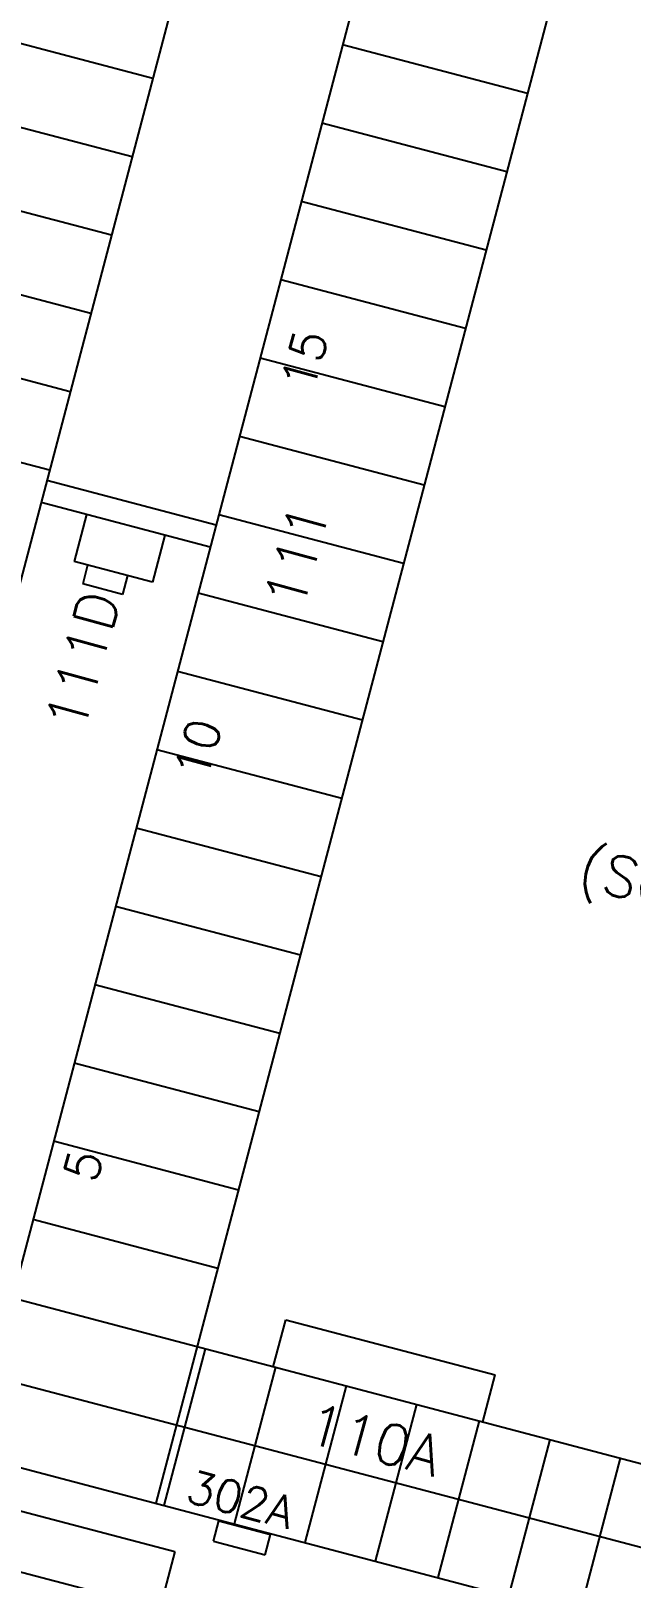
# Model space of a CAD drawing. Extents: x -16413 to 78405, y -232 to 83089.
# Drawn here: x 18594 to 20816, y 26590 to 32320 of the extents above; entities that cross this region are included whole.
import ezdxf
from ezdxf.enums import TextEntityAlignment as Align

# ---------------------------------------------------------------- set-up
doc = ezdxf.new("R2010")
doc.units = 0
doc.header["$LTSCALE"] = 350
doc.header["$MEASUREMENT"] = 0
doc.layers.add('BACKGROUND', color=7, linetype='CONTINUOUS')
doc.styles.add('SIMPLEX', font='SIMPLEX')

msp = doc.modelspace()

# ---------------------------------------------------------------- linework, layer by layer
at = {"layer": 'BACKGROUND'}
for p, q in [((20811.5, 38848.8), (17898, 27792.3)), ((21438.1, 38683.7), (18371.7, 27047)), ((22122.8, 38503.3), (19056.4, 26866.6)), ((19044.6, 32143.8), (18360, 32324.2)), ((20432.3, 32088.3), (19747.7, 32268.7)), ((18968.2, 31853.7), (18283.6, 32034.1)), ((20355.9, 31798.2), (19671.2, 31978.6)), ((18891.7, 31563.6), (18207.1, 31744)), ((20279.4, 31508.1), (19594.8, 31688.5)), ((18815.3, 31273.5), (18130.7, 31453.9)), ((20203, 31218), (19518.4, 31398.4)), ((18738.9, 30983.4), (18054.2, 31163.8)), ((20126.6, 30927.9), (19441.9, 31108.3)), ((18662.4, 30693.3), (17977.8, 30873.7)), ((20050.1, 30637.8), (19365.5, 30818.3)), ((19278.8, 30489.5), (18652.2, 30654.6)), ((19257.4, 30408.2), (18630.8, 30573.4)), ((18799.1, 30529), (18753.2, 30355)), ((19973.7, 30347.8), (19289, 30528.2)), ((19089.2, 30452.6), (19043.3, 30278.5)), ((19043.3, 30278.5), (18753.2, 30355)), ((18803.5, 30341.7), (18785.2, 30272.1)), ((18932.1, 30233.4), (18785.2, 30272.1)), ((18950.5, 30303), (18932.1, 30233.4)), ((19897.2, 30057.6), (19212.6, 30238)), ((19820.8, 29767.5), (19136.2, 29948)), ((19744.3, 29477.5), (19059.7, 29657.9)), ((19667.9, 29187.4), (18983.3, 29367.8)), ((19591.5, 28897.3), (18906.8, 29077.7)), ((19515, 28607.2), (18830.4, 28787.6)), ((19438.6, 28317.1), (18753.9, 28497.5)), ((19362.1, 28027), (18677.5, 28207.4)), ((17213.4, 27972.7), (22330.7, 26624.3)), ((19285.7, 27736.9), (18601, 27917.3)), ((17136.9, 27682.6), (27951.8, 24832.8)), ((16074.2, 27652.4), (37112, 22108.7)), ((19491, 27372.5), (19536.9, 27546.6)), ((19536.9, 27546.6), (20312.7, 27342.1)), ((19238.3, 27439.1), (19085.4, 26858.9)), ((19499.3, 27370.3), (19346.5, 26790.1)), ((20266.8, 27168.1), (20312.7, 27342.1)), ((19760.4, 27301.5), (19607.5, 26721.3)), ((17027.7, 27240.8), (19126.1, 26687.9)), ((20021.5, 27232.7), (19868.6, 26652.5)), ((20253.6, 27171.6), (20100.7, 26591.4)), ((20514.7, 27102.8), (20361.8, 26522.6)), ((16972.2, 27030), (19070.5, 26477)), ((20775.8, 27034), (20622.9, 26453.8)), ((19269.7, 26726.6), (19289.3, 26801.1)), ((19289.3, 26801.1), (19480.8, 26750.6)), ((19269.7, 26726.6), (19461.2, 26676.1)), ((19461.2, 26676.1), (19480.8, 26750.6)), ((19126.1, 26687.9), (19070.5, 26477))]:
    msp.add_line(p, q, dxfattribs=at)

# ---------------------------------------------------------------- texts
at = {"layer": 'BACKGROUND', "style": 'SIMPLEX'}
for s, height, rotation, p in [('15', 126.98, 74.75, (19639.3, 30980.8)), ('10', 126.98, 74.75, (19244.8, 29539.9)), ('(SG-3)', 150, 344.75, (20610.1, 29156.3)), ('5', 127, 74.75, (18834.7, 28048.7)), ('302A', 119.77, 344.75, (19160.5, 26875.7))]:
    msp.add_text(s, height=height, rotation=rotation, dxfattribs=at).set_placement(p)
for s, rotation, p in [('111', 74.75, (19650, 30355.7)), ('111D', 74.75, (18857, 29967.2)), ('110A', 344.75, (19845.1, 27030))]:
    msp.add_text(s, height=150, rotation=rotation, dxfattribs=at).set_placement(p, align=Align.CENTER)

doc.saveas('drawing.dxf')
